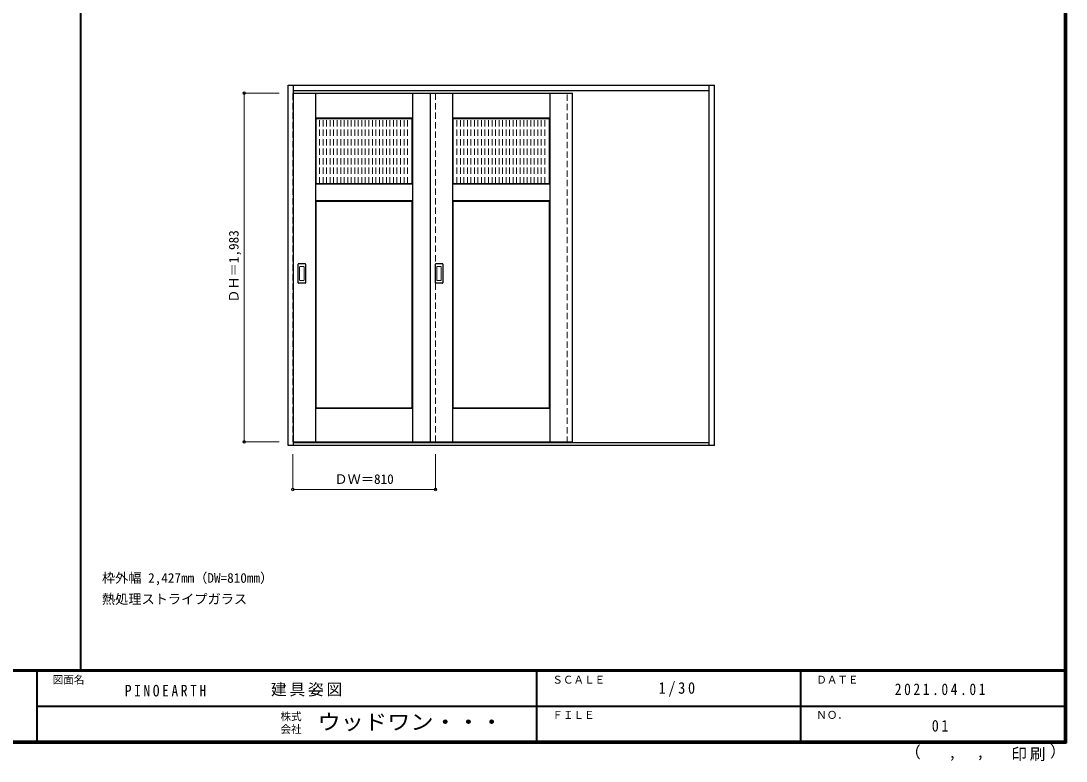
# Model space of a CAD drawing. Units: millimetres, scale not verified. Extents: x -6000 to 5700, y -4307 to 4175.
# Drawn here: x -241 to 5700, y -4307 to -100 of the extents above; entities that cross this region are included whole.
import ezdxf
from ezdxf.enums import TextEntityAlignment as Align

# ---------------------------------------------------------------- set-up
doc = ezdxf.new("R2010")
doc.units = ezdxf.units.MM
doc.header["$LTSCALE"] = 30
doc.header["$PDMODE"] = 32
doc.header["$PDSIZE"] = 15
doc.linetypes.add('DASHED1', pattern=[1.8, 1.2, -0.6])
for name, color, linetype, lineweight in [('0-2_扉', 3, 'Continuous', 25), ('0-3_仕上げ', 4, 'Continuous', 9), ('0-4_枠', 3, 'Continuous', 25), ('0-6_引手', 3, 'Continuous', 25), ('0-B_寸法', 4, 'Continuous', 9), ('0-C_ハッチ', 4, 'DASHED1', 9), ('F-1_枠', 6, 'Continuous', 40)]:
    doc.layers.add(name, color=color, linetype=linetype, lineweight=lineweight)
doc.layers.add('0-A_文字', color=7, linetype='Continuous')
doc.layers.add('F-A_文字', color=7, linetype='Continuous')
doc.styles.add('ＭＳ ゴシック', font='')
doc.styles.get('ＭＳ ゴシック').set_extended_font_data('MS Gothic')

msp = doc.modelspace()

# ---------------------------------------------------------------- linework, layer by layer
at = {"layer": '0-2_扉'}
for p, q in [((1308, -510.25), (2895, -510.25)), ((2085, -510.25), (2085, -2493.25))]:
    msp.add_line(p, q, dxfattribs=at)
at = {"layer": '0-2_扉', "color": 4, "linetype": 'DASHED1', "lineweight": 9}
msp.add_line((2115, -2493.25), (2115, -510.25), dxfattribs=at)
msp.add_lwpolyline([(1308, -2493.25), (1305, -2493.25), (1305, -510.25), (1308, -510.25)], dxfattribs=at)
at = {"layer": '0-2_扉'}
msp.add_lwpolyline([(1308, -2493.25), (2895, -2493.25), (2895, -510.25)], dxfattribs=at)
at = {"layer": '0-3_仕上げ', "color": 7, "lineweight": 18}
for p, q in [((1433, -2493.25), (1433, -510.25)), ((1434, -651.25), (1434, -510.25)), ((1435, -650.25), (1435, -510.25)), ((1985, -650.25), (1985, -510.25)), ((1986, -651.25), (1986, -510.25)), ((1987, -2493.25), (1987, -510.25)), ((2213, -2493.25), (2213, -510.25)), ((2214, -651.25), (2214, -510.25)), ((2215, -650.25), (2215, -510.25)), ((2765, -650.25), (2765, -510.25)), ((2766, -651.25), (2766, -510.25)), ((2767, -2493.25), (2767, -510.25)), ((1435, -650.25), (1985, -650.25)), ((1983, -654.25), (1986, -651.25)), ((1985, -650.25), (1986, -651.25)), ((2215, -650.25), (2765, -650.25)), ((2763, -654.25), (2766, -651.25)), ((2765, -650.25), (2766, -651.25)), ((1434, -1027.25), (1437, -1024.25)), ((1434, -1027.25), (1434, -1121.25)), ((1434, -1027.25), (1435, -1028.25)), ((1435, -1120.25), (1435, -1028.25)), ((1435, -1028.25), (1985, -1028.25)), ((1985, -1120.25), (1985, -1028.25)), ((1986, -1027.25), (1986, -1121.25)), ((2214, -1027.25), (2217, -1024.25)), ((2214, -1027.25), (2214, -1121.25)), ((2214, -1027.25), (2215, -1028.25)), ((2215, -1120.25), (2215, -1028.25)), ((2215, -1028.25), (2765, -1028.25)), ((2765, -1120.25), (2765, -1028.25)), ((2766, -1027.25), (2766, -1121.25)), ((1435, -1120.25), (1985, -1120.25)), ((1983, -1124.25), (1986, -1121.25)), ((1985, -1120.25), (1986, -1121.25)), ((2215, -1120.25), (2765, -1120.25)), ((2763, -1124.25), (2766, -1121.25)), ((2765, -1120.25), (2766, -1121.25)), ((1434, -2302.25), (1437, -2299.25)), ((1434, -2302.25), (1435, -2303.25)), ((1434, -2493.25), (1434, -2302.25)), ((1435, -2303.25), (1985, -2303.25)), ((1435, -2493.25), (1435, -2303.25)), ((1985, -2493.25), (1985, -2303.25)), ((1986, -2493.25), (1986, -2302.25)), ((2214, -2302.25), (2217, -2299.25)), ((2214, -2302.25), (2215, -2303.25)), ((2214, -2493.25), (2214, -2302.25)), ((2215, -2303.25), (2765, -2303.25)), ((2215, -2493.25), (2215, -2303.25)), ((2765, -2493.25), (2765, -2303.25)), ((2766, -2493.25), (2766, -2302.25))]:
    msp.add_line(p, q, dxfattribs=at)
at = {"layer": '0-3_仕上げ', "color": 3, "lineweight": 25}
for p, q in [((1437, -654.25), (1983, -654.25)), ((1437, -1024.25), (1437, -654.25)), ((1983, -1024.25), (1983, -654.25)), ((2217, -654.25), (2763, -654.25)), ((2217, -1024.25), (2217, -654.25)), ((2763, -1024.25), (2763, -654.25)), ((1437, -1024.25), (1983, -1024.25)), ((2217, -1024.25), (2763, -1024.25)), ((1437, -1124.25), (1983, -1124.25)), ((1437, -2299.25), (1437, -1124.25)), ((1983, -2299.25), (1983, -1124.25)), ((2217, -1124.25), (2763, -1124.25)), ((2217, -2299.25), (2217, -1124.25)), ((2763, -2299.25), (2763, -1124.25)), ((1437, -2299.25), (1983, -2299.25)), ((2217, -2299.25), (2763, -2299.25))]:
    msp.add_line(p, q, dxfattribs=at)
at = {"layer": '0-3_仕上げ', "color": 7, "lineweight": 18}
for points in [[(1435, -650.25), (1434, -651.25), (1437, -654.25)], [(2215, -650.25), (2214, -651.25), (2217, -654.25)], [(1983, -1024.25), (1986, -1027.25), (1985, -1028.25)], [(2763, -1024.25), (2766, -1027.25), (2765, -1028.25)], [(1435, -1120.25), (1434, -1121.25), (1437, -1124.25)], [(2215, -1120.25), (2214, -1121.25), (2217, -1124.25)], [(1983, -2299.25), (1986, -2302.25), (1985, -2303.25)], [(2763, -2299.25), (2766, -2302.25), (2765, -2303.25)]]:
    msp.add_lwpolyline(points, dxfattribs=at)
at = {"layer": '0-4_枠'}
for p, q in [((1278, -2513.25), (1278, -466.25)), ((1278, -466.25), (3702, -466.25)), ((1308, -2513.25), (1308, -466.25)), ((3672, -2513.25), (3672, -466.25)), ((3702, -2513.25), (3702, -466.25)), ((1308, -496.25), (3672, -496.25)), ((3702, -2513.25), (1278, -2513.25)), ((3672, -2498.25), (1308, -2498.25))]:
    msp.add_line(p, q, dxfattribs=at)
at = {"layer": '0-4_枠', "color": 4, "linetype": 'DASHED1', "lineweight": 9}
for p, q in [((2865, -2498.25), (2865, -496.25)), ((2895, -2498.25), (2895, -496.25))]:
    msp.add_line(p, q, dxfattribs=at)
at = {"layer": '0-6_引手'}
for p, q in [((1335, -1589.25), (1335, -1482.25)), ((1375.5, -1480.75), (1336.5, -1480.75)), ((1377, -1482.25), (1377, -1589.25)), ((2115, -1589.25), (2115, -1482.25)), ((2155.5, -1480.75), (2116.5, -1480.75)), ((2157, -1482.25), (2157, -1589.25)), ((1375.5, -1590.75), (1336.5, -1590.75)), ((2155.5, -1590.75), (2116.5, -1590.75))]:
    msp.add_line(p, q, dxfattribs=at)
at = {"layer": '0-6_引手', "color": 7, "lineweight": 18}
for p, q in [((1343.5, -1573.25), (1343.5, -1498.25)), ((1367, -1496.75), (1345, -1496.75)), ((1368.5, -1498.25), (1368.5, -1573.25)), ((2123.5, -1573.25), (2123.5, -1498.25)), ((2147, -1496.75), (2125, -1496.75)), ((2148.5, -1498.25), (2148.5, -1573.25)), ((1367, -1574.75), (1345, -1574.75)), ((2147, -1574.75), (2125, -1574.75))]:
    msp.add_line(p, q, dxfattribs=at)
at = {"layer": '0-6_引手'}
for centre, start, end in [((1336.5, -1482.25), 90, 180), ((1375.5, -1482.25), 0, 90), ((2116.5, -1482.25), 90, 180), ((2155.5, -1482.25), 0, 90), ((1336.5, -1589.25), 180, 270), ((1375.5, -1589.25), 270, 0), ((2116.5, -1589.25), 180, 270), ((2155.5, -1589.25), 270, 0)]:
    msp.add_arc(centre, 1.5, start, end, dxfattribs=at)
at = {"layer": '0-6_引手', "color": 7, "lineweight": 18}
for centre, start, end in [((1345, -1498.25), 90, 180), ((1367, -1498.25), 0, 90), ((2125, -1498.25), 90, 180), ((2147, -1498.25), 0, 90), ((1345, -1573.25), 180, 270), ((1367, -1573.25), 270, 0), ((2125, -1573.25), 180, 270), ((2147, -1573.25), 270, 0)]:
    msp.add_arc(centre, 1.5, start, end, dxfattribs=at)
at = {"layer": '0-B_寸法'}
for p, q in [((1028, -510.25), (1228, -510.25)), ((1028, -510.25), (1028, -2493.25)), ((1028, -2493.25), (1228, -2493.25)), ((1305, -2763.25), (1305, -2563.25)), ((2115, -2763.25), (2115, -2563.25)), ((2115, -2763.25), (1305, -2763.25))]:
    msp.add_line(p, q, dxfattribs=at)
at = {"layer": '0-B_寸法', "color": 7}
for p in [(1028, -510.25), (1028, -2493.25), (1305, -2763.25), (2115, -2763.25)]:
    msp.add_point(p, dxfattribs=at)
at = {"layer": '0-C_ハッチ'}
for p, q in [((1457, -1024.25), (1457, -654.25)), ((1477, -1024.25), (1477, -654.25)), ((1497, -1024.25), (1497, -654.25)), ((1517, -1024.25), (1517, -654.25)), ((1537, -1024.25), (1537, -654.25)), ((1557, -1024.25), (1557, -654.25)), ((1577, -1024.25), (1577, -654.25)), ((1597, -1024.25), (1597, -654.25)), ((1617, -1024.25), (1617, -654.25)), ((1637, -1024.25), (1637, -654.25)), ((1657, -1024.25), (1657, -654.25)), ((1677, -1024.25), (1677, -654.25)), ((1697, -1024.25), (1697, -654.25)), ((1717, -1024.25), (1717, -654.25)), ((1737, -1024.25), (1737, -654.25)), ((1757, -1024.25), (1757, -654.25)), ((1777, -1024.25), (1777, -654.25)), ((1797, -1024.25), (1797, -654.25)), ((1817, -1024.25), (1817, -654.25)), ((1837, -1024.25), (1837, -654.25)), ((1857, -1024.25), (1857, -654.25)), ((1877, -1024.25), (1877, -654.25)), ((1897, -1024.25), (1897, -654.25)), ((1917, -1024.25), (1917, -654.25)), ((1937, -1024.25), (1937, -654.25)), ((1957, -1024.25), (1957, -654.25)), ((2237, -1024.25), (2237, -654.25)), ((2257, -1024.25), (2257, -654.25)), ((2277, -1024.25), (2277, -654.25)), ((2297, -1024.25), (2297, -654.25)), ((2317, -1024.25), (2317, -654.25)), ((2337, -1024.25), (2337, -654.25)), ((2357, -1024.25), (2357, -654.25)), ((2377, -1024.25), (2377, -654.25)), ((2397, -1024.25), (2397, -654.25)), ((2417, -1024.25), (2417, -654.25)), ((2437, -1024.25), (2437, -654.25)), ((2457, -1024.25), (2457, -654.25)), ((2477, -1024.25), (2477, -654.25)), ((2497, -1024.25), (2497, -654.25)), ((2517, -1024.25), (2517, -654.25)), ((2537, -1024.25), (2537, -654.25)), ((2557, -1024.25), (2557, -654.25)), ((2577, -1024.25), (2577, -654.25)), ((2597, -1024.25), (2597, -654.25)), ((2617, -1024.25), (2617, -654.25)), ((2637, -1024.25), (2637, -654.25)), ((2657, -1024.25), (2657, -654.25)), ((2677, -1024.25), (2677, -654.25)), ((2697, -1024.25), (2697, -654.25)), ((2717, -1024.25), (2717, -654.25)), ((2737, -1024.25), (2737, -654.25))]:
    msp.add_line(p, q, dxfattribs=at)
at = {"layer": 'F-1_枠'}
for p, q in [((100, -3790), (100, 4175)), ((5690, 4175), (5690, -4205)), ((5695, 4175), (5695, -4205)), ((5700, 4175), (5700, -4205)), ((5700, -3790), (-6000, -3790)), ((5700, -3795), (-6000, -3795)), ((-150, -3795), (-150, -4195)), ((2690, -3795), (2690, -4195)), ((4190, -3795), (4190, -4195)), ((-150, -3995), (5690, -3995.01)), ((5700, -4195), (-6000, -4195)), ((5700, -4200), (-6000, -4200)), ((5700, -4205), (-6000, -4205))]:
    msp.add_line(p, q, dxfattribs=at)

# ---------------------------------------------------------------- texts
at = {"layer": '0-A_文字', "style": 'ＭＳ ゴシック'}
for s, p in [('枠外幅 2,427mm（DW=810mm）', (220, -3310)), ('熱処理ストライプガラス', (220, -3430))]:
    msp.add_text(s, height=54.99, dxfattribs=at).set_placement(p, align=Align.BOTTOM_LEFT)
at = {"layer": '0-B_寸法', "color": 7, "style": 'ＭＳ ゴシック'}
msp.add_text('ＤＨ＝1,983', height=54.99, rotation=90, dxfattribs=at).set_placement((1013, -1702), align=Align.BOTTOM_LEFT)
msp.add_text('ＤＷ＝810', height=54.99, dxfattribs=at).set_placement((1541.25, -2748.25), align=Align.BOTTOM_LEFT)
at = {"layer": 'F-A_文字', "style": 'ＭＳ ゴシック'}
for s, height, p in [('図面名', 43.99, (-60, -3880)), ('ＳＣＡＬＥ', 43.99, (2780, -3880)), ('ＤＡＴＥ', 43.99, (4280, -3880)), ('株式', 43.99, (1235, -4089)), ('ＦＩＬＥ', 43.99, (2780, -4080)), ('ＮＯ．', 43.99, (4280, -4080)), ('会社', 43.99, (1235, -4161)), ('（', 65.98, (4784.03, -4308.31)), ('）', 65.98, (5608.4, -4304.13)), (',', 65.98, (5031.28, -4308.31)), (',', 65.98, (5190.2, -4305.53))]:
    msp.add_text(s, height=height, dxfattribs=at).set_placement(p, align=Align.BOTTOM_LEFT)
at = {"layer": 'F-A_文字', "style": 'ＭＳ ゴシック', "width": 1.1}
msp.add_text('ウッドワン・・・', height=87.98, dxfattribs=at).set_placement((1445, -4155), align=Align.BOTTOM_LEFT)
at = {"layer": 'F-A_文字', "char_height": 65.98, "attachment_point": 7, "style": 'ＭＳ ゴシック'}
for s, insert in [('\\T1.17;建具姿図', (1180.42, -3940)), ('\\T1.38;\\W0.9;1/30', (3383.75, -3940)), ('\\T1.39;\\W0.85;PINOEARTH', (350, -3940.79)), ('\\T1.39;\\W0.85;2021.04.01', (4726.25, -3932.5)), ('\\T1.36;\\W0.9;01', (4936.25, -4140)), ('\\T1.17;印刷', (5388.15, -4306.92))]:
    msp.add_mtext(s, dxfattribs=dict(at, insert=insert))

doc.saveas('drawing.dxf')
